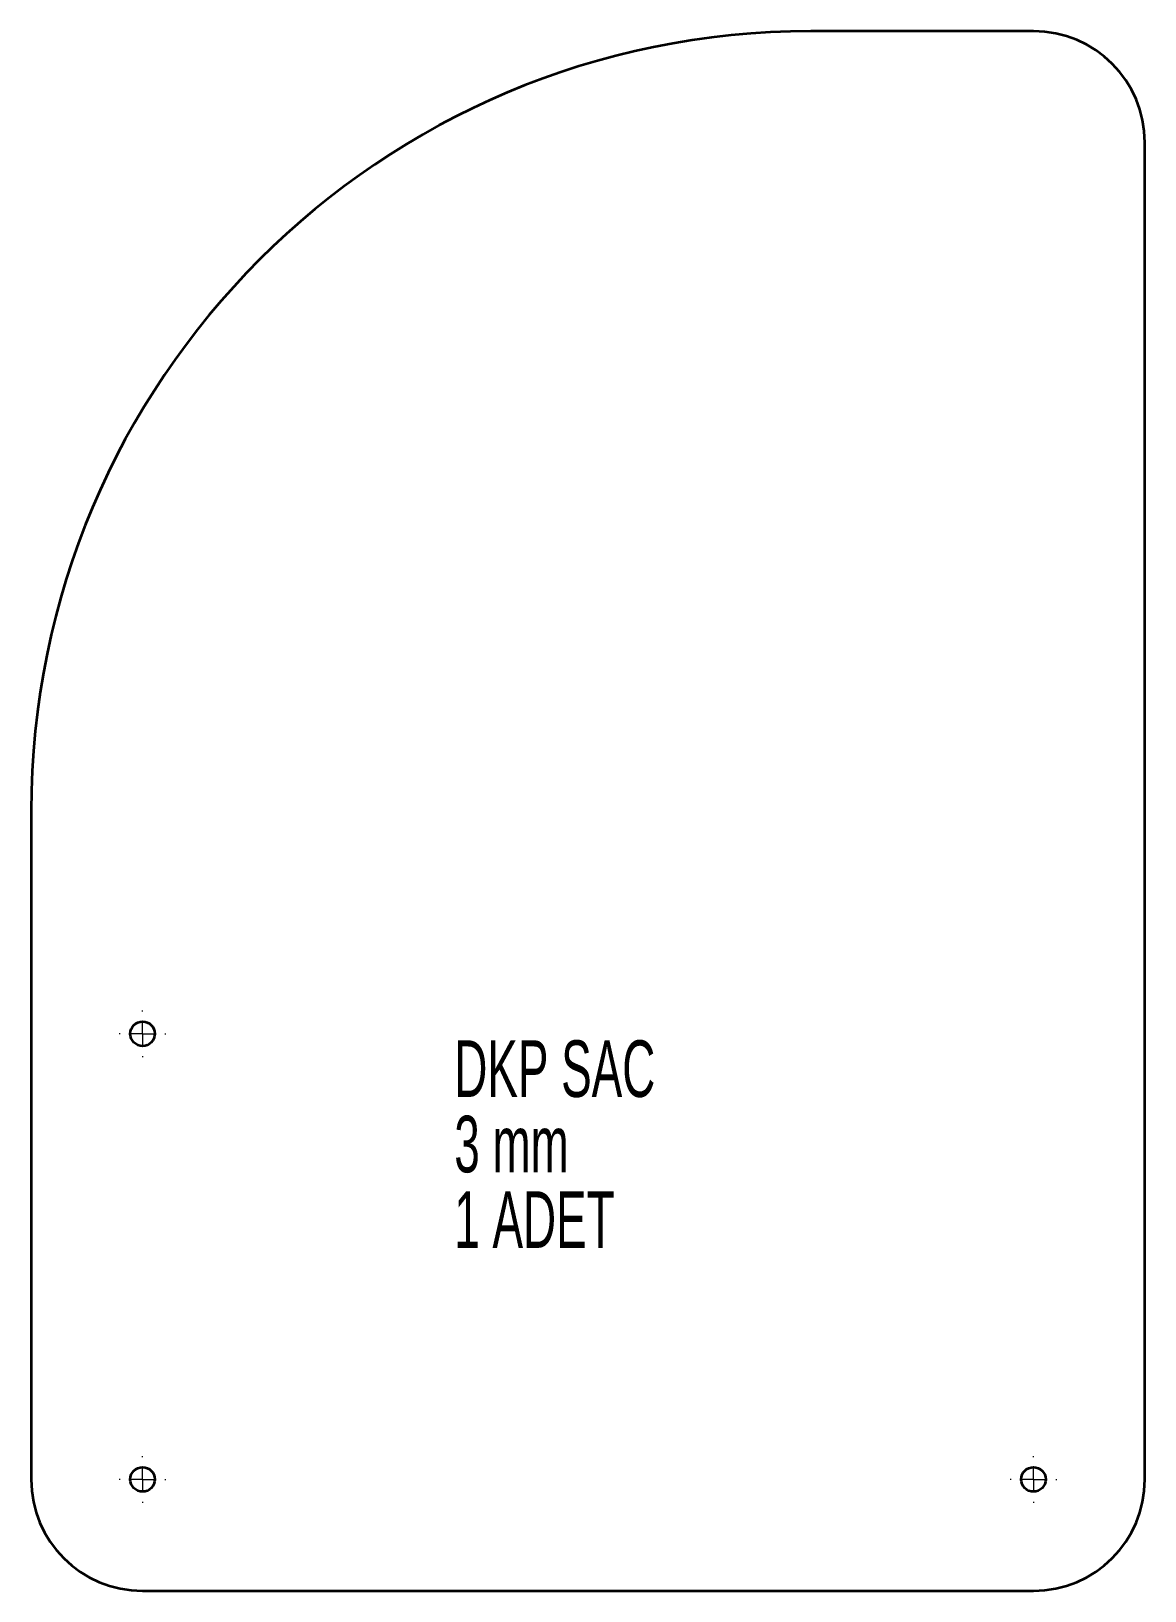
# Model space of a CAD drawing. Header units: millimetres. Extents: x -34 to 216, y -5 to 345.
import ezdxf

# ---------------------------------------------------------------- set-up
doc = ezdxf.new("R2010")
doc.units = ezdxf.units.MM
doc.styles.add('SLDTEXTSTYLE0', font='TXT', dxfattribs={"width": 0.605})

# ---------------------------------------------------------------- blocks, each defined once
blk = doc.blocks.new('SW_NOTE_0')
at = {"color": 0, "linetype": 'Continuous', "lineweight": 0, "char_height": 12.7, "attachment_point": 1, "style": 'SLDTEXTSTYLE0'}
for s, insert in [('DKP SAC', (0, 16.37)), ('3 mm', (0, -0.56)), ('1 ADET', (0, -17.5))]:
    blk.add_mtext(s, dxfattribs=dict(at, insert=insert))
blk = doc.blocks.new('SW_CENTERMARKSYMBOL_0')
at = {"color": 0, "linetype": 'Continuous', "lineweight": 18}
for p, q in [((0, 5), (0, 5.25)), ((-5, 0), (-5.25, 0)), ((0, 0), (-2.5, 0)), ((0, 0), (0, 2.5)), ((0, 0), (0, -2.5)), ((0, 0), (2.5, 0)), ((5, 0), (5.25, 0)), ((0, -5), (0, -5.25))]:
    blk.add_line(p, q, dxfattribs=at)
blk = doc.blocks.new('SW_CENTERMARKSYMBOL_1')
at = {"color": 0, "linetype": 'Continuous', "lineweight": 18}
for p, q in [((0, 5), (0, 5.25)), ((-5, 0), (-5.25, 0)), ((0, 0), (-2.5, 0)), ((0, 0), (0, 2.5)), ((0, 0), (0, -2.5)), ((0, 0), (2.5, 0)), ((5, 0), (5.25, 0)), ((0, -5), (0, -5.25))]:
    blk.add_line(p, q, dxfattribs=at)
blk = doc.blocks.new('SW_CENTERMARKSYMBOL_2')
at = {"color": 0, "linetype": 'Continuous', "lineweight": 18}
for p, q in [((0, 5), (0, 5.25)), ((-5, 0), (-5.25, 0)), ((0, 0), (-2.5, 0)), ((0, 0), (0, 2.5)), ((0, 0), (0, -2.5)), ((0, 0), (2.5, 0)), ((5, 0), (5.25, 0)), ((0, -5), (0, -5.25))]:
    blk.add_line(p, q, dxfattribs=at)

msp = doc.modelspace()

# ---------------------------------------------------------------- linework, layer by layer
at = {"color": 7, "linetype": 'Continuous', "lineweight": 35}
for p, q in [((190.87, 345.07), (140.87, 345.07)), ((215.87, 20.07), (215.87, 320.07)), ((-34.13, 170.07), (-34.13, 20.07)), ((-9.13, -4.93), (190.87, -4.93))]:
    msp.add_line(p, q, dxfattribs=at)
for centre in [(-9.13, 120.07), (-9.13, 20.07), (190.87, 20.07)]:
    msp.add_circle(centre, 2.75, dxfattribs=at)
for centre, radius, start, end in [((140.87, 170.07), 175, 90, 180), ((190.87, 320.07), 25, 0, 90), ((-9.13, 20.07), 25, 180, 270), ((190.87, 20.07), 25, 270, 0)]:
    msp.add_arc(centre, radius, start, end, dxfattribs=at)

# ---------------------------------------------------------------- block references
at = {"color": 7, "linetype": 'Continuous', "lineweight": 18}
for name, p in [('SW_CENTERMARKSYMBOL_0', (-9.13, 120.07)), ('SW_CENTERMARKSYMBOL_2', (-9.13, 20.07)), ('SW_CENTERMARKSYMBOL_1', (190.87, 20.07))]:
    msp.add_blockref(name, p, dxfattribs=at)
at = {"color": 7, "linetype": 'Continuous', "lineweight": 0}
msp.add_blockref('SW_NOTE_0', (60.86, 102.23), dxfattribs=at)

doc.saveas('drawing.dxf')
